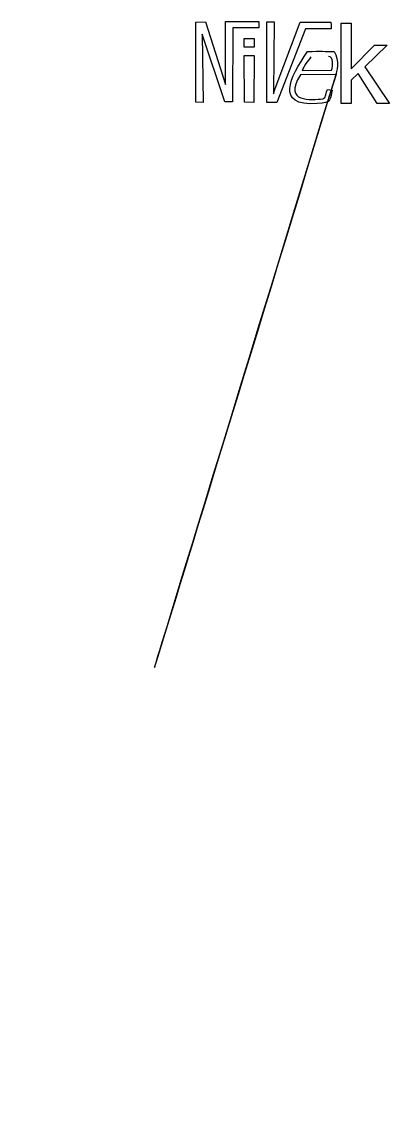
# Model space of a CAD drawing. Extents: x 45 to 150, y 147 to 455.
import ezdxf

# ---------------------------------------------------------------- set-up
doc = ezdxf.new("R2010")
doc.units = 0
doc.layers.add('Layer_1', color=7, linetype='CONTINUOUS')

msp = doc.modelspace()

# ---------------------------------------------------------------- linework, layer by layer
at = {"layer": 'Layer_1', "color": 7}
for points in [[(94.658328, 431.97474), (94.716408, 454.835556), (97.477248, 454.906276), (103.210232, 436.992612), (103.210232, 454.976988), (106.116488, 454.976988), (112.692584, 454.989628), (112.727464, 453.165636), (105.28684, 453.234596), (105.171872, 432.0707), (103.007136, 432.0707), (96.562024, 451.414204), (96.774152, 431.929276), (94.658328, 431.97474)], [(114.998224, 431.929308), (114.962064, 454.906268), (117.110232, 454.918908), (116.90032, 434.773108)], [(117.367864, 435.906428), (124.477592, 454.835556), (133.312104, 454.822036)], [(136.264224, 431.646468), (136.264224, 454.552716), (139.076728, 454.552716), (139.076728, 441.490212), (145.732976, 448.240212), (149.3736, 448.240212), (143.029848, 442.083964), (150.014224, 431.646468), (146.545472, 431.646468), (141.061104, 440.130844), (139.076728, 438.224588), (139.076728, 431.646468), (136.264224, 431.646468)], [(133.359544, 452.940844), (125.991328, 452.933644), (117.858248, 431.840652), (114.998224, 431.929308)], [(108.54864, 447.673124), (108.54864, 450.168652), (111.361136, 450.168652), (111.361136, 447.673124), (108.54864, 447.673124)], [(108.58904, 432.007652), (108.54864, 445.298148), (111.361136, 445.298148), (111.267656, 431.914164), (108.58904, 432.007652)], [(125.087672, 441.06286), (133.488456, 441.12574)], [(134.633544, 439.871444), (124.62796, 439.773076)], [(134.759352, 439.871492), (134.759352, 439.871492)], [(132.302048, 435.582284), (133.68692, 435.383716)]]:
    msp.add_lwpolyline(points, dxfattribs=at)
for points in [[(133.312104, 454.822036), (133.358904, 451.985644), (133.428616, 453.687868), (133.359544, 452.940844)], [(129.342144, 431.578188), (117.282328, 430.796804), (121.500184, 438.978212), (126.637272, 446.42846)], [(127.576048, 444.896564), (126.724048, 443.808284), (125.527392, 442.259156), (125.087672, 441.06286)], [(126.637272, 446.42846), (130.564432, 446.638396), (131.54312, 446.42606), (134.202336, 446.48494)], [(133.488456, 441.12574), (133.84248, 442.471564), (134.219952, 444.951628), (132.604136, 445.014548)], [(134.202336, 446.48494), (135.886544, 443.965196), (134.895856, 440.2951), (134.633544, 439.871444)], [(134.759352, 439.871492), (44.919784, 146.623844), (89.839568, 293.247668), (134.759352, 439.871492)], [(124.62796, 439.773076), (119.36016, 431.622756), (127.936944, 432.72618), (130.999984, 432.901996)], [(116.90032, 434.773108), (116.89016, 433.797132), (116.89872, 434.65642), (117.367864, 435.906428)], [(133.68692, 435.383716), (132.968992, 433.115596), (133.780016, 431.614996), (129.342144, 431.578188)], [(130.999984, 432.901996), (131.917848, 433.003332), (131.906408, 435.086732), (132.302048, 435.582284)]]:
    msp.add_open_spline(points, degree=3, dxfattribs=at)

doc.saveas('drawing.dxf')
